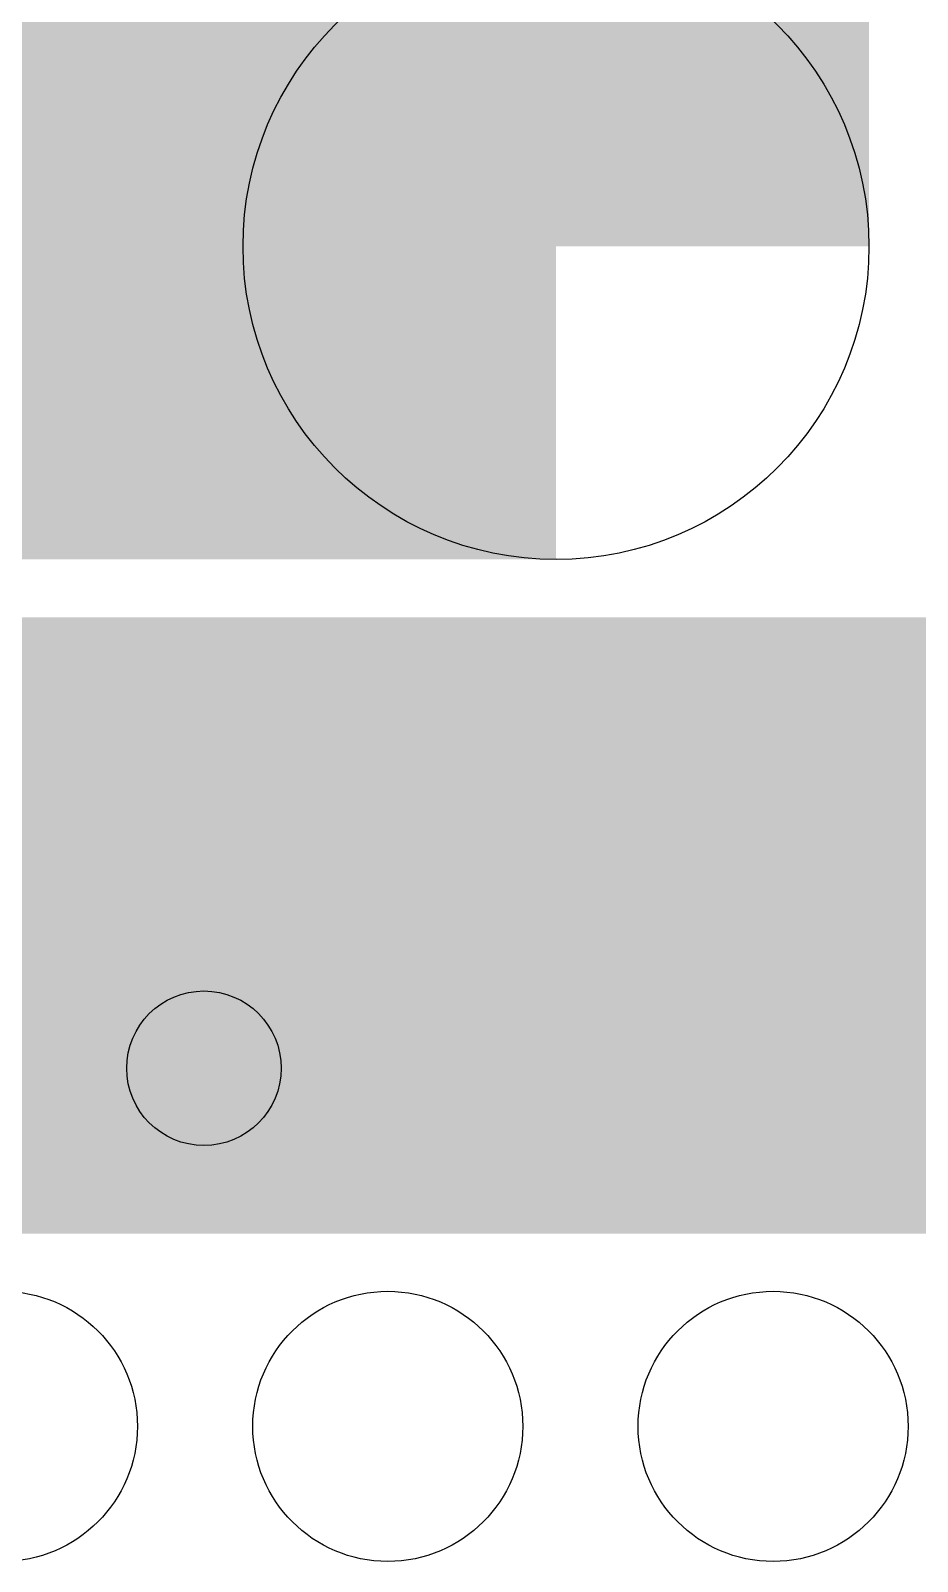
# Model space of a CAD drawing. Extents: x 0 to 126, y 0 to 22.
# Drawn here: x 14.634 to 15.785, y 6.612 to 8.599 of the extents above; entities that cross this region are included whole.
import ezdxf

# ---------------------------------------------------------------- set-up
doc = ezdxf.new("R2010")
doc.units = 0
doc.layers.get('0').update_dxf_attribs({"linetype": 'CONTINUOUS'})
for name, color, linetype in [('SEEEDSTUDIOXIAONRF52840V1_1_GTO', 10, 'CONTINUOUS'), ('SEEEDSTUDIOXIAONRF52840V1_1_GTS', 9, 'CONTINUOUS'), ('SEEEDSTUDIOXIAONRF52840V1_1_TXT', 12, 'CONTINUOUS')]:
    doc.layers.add(name, color=color, linetype=linetype)

# ---------------------------------------------------------------- blocks, each defined once
blk = doc.blocks.new('ROUND_54')
blk.add_circle((0, 0), 0.1753)
blk = doc.blocks.new('ROUND_71')
blk.add_circle((0, 0), 0.4064)
blk = doc.blocks.new('ROUND_85')
blk.add_circle((0, 0), 0.1003)

msp = doc.modelspace()

# ---------------------------------------------------------------- linework, layer by layer
at = {"layer": 'SEEEDSTUDIOXIAONRF52840V1_1_GTO', "const_width": 0.8001}
msp.add_lwpolyline([(11.99642, 7.43712), (16.19758, 7.43712)], dxfattribs=at)
at = {"layer": 'SEEEDSTUDIOXIAONRF52840V1_1_GTS', "const_width": 0.8128}
for points in [[(15.3162, 10.7569), (15.3162, 8.3185)], [(15.3162, 8.3185), (12.8778, 8.3185)]]:
    msp.add_lwpolyline(points, dxfattribs=at)

# ---------------------------------------------------------------- block references
at = {"layer": 'SEEEDSTUDIOXIAONRF52840V1_1_GTS'}
for name, p in [('ROUND_71', (15.3162, 8.3185)), ('ROUND_54', (14.59738, 6.78688)), ('ROUND_54', (15.09776, 6.78688)), ('ROUND_54', (15.59814, 6.78688))]:
    msp.add_blockref(name, p, dxfattribs=at)
at = {"layer": 'SEEEDSTUDIOXIAONRF52840V1_1_TXT'}
msp.add_blockref('ROUND_85', (14.859, 7.2517), dxfattribs=at)

doc.saveas('drawing.dxf')
